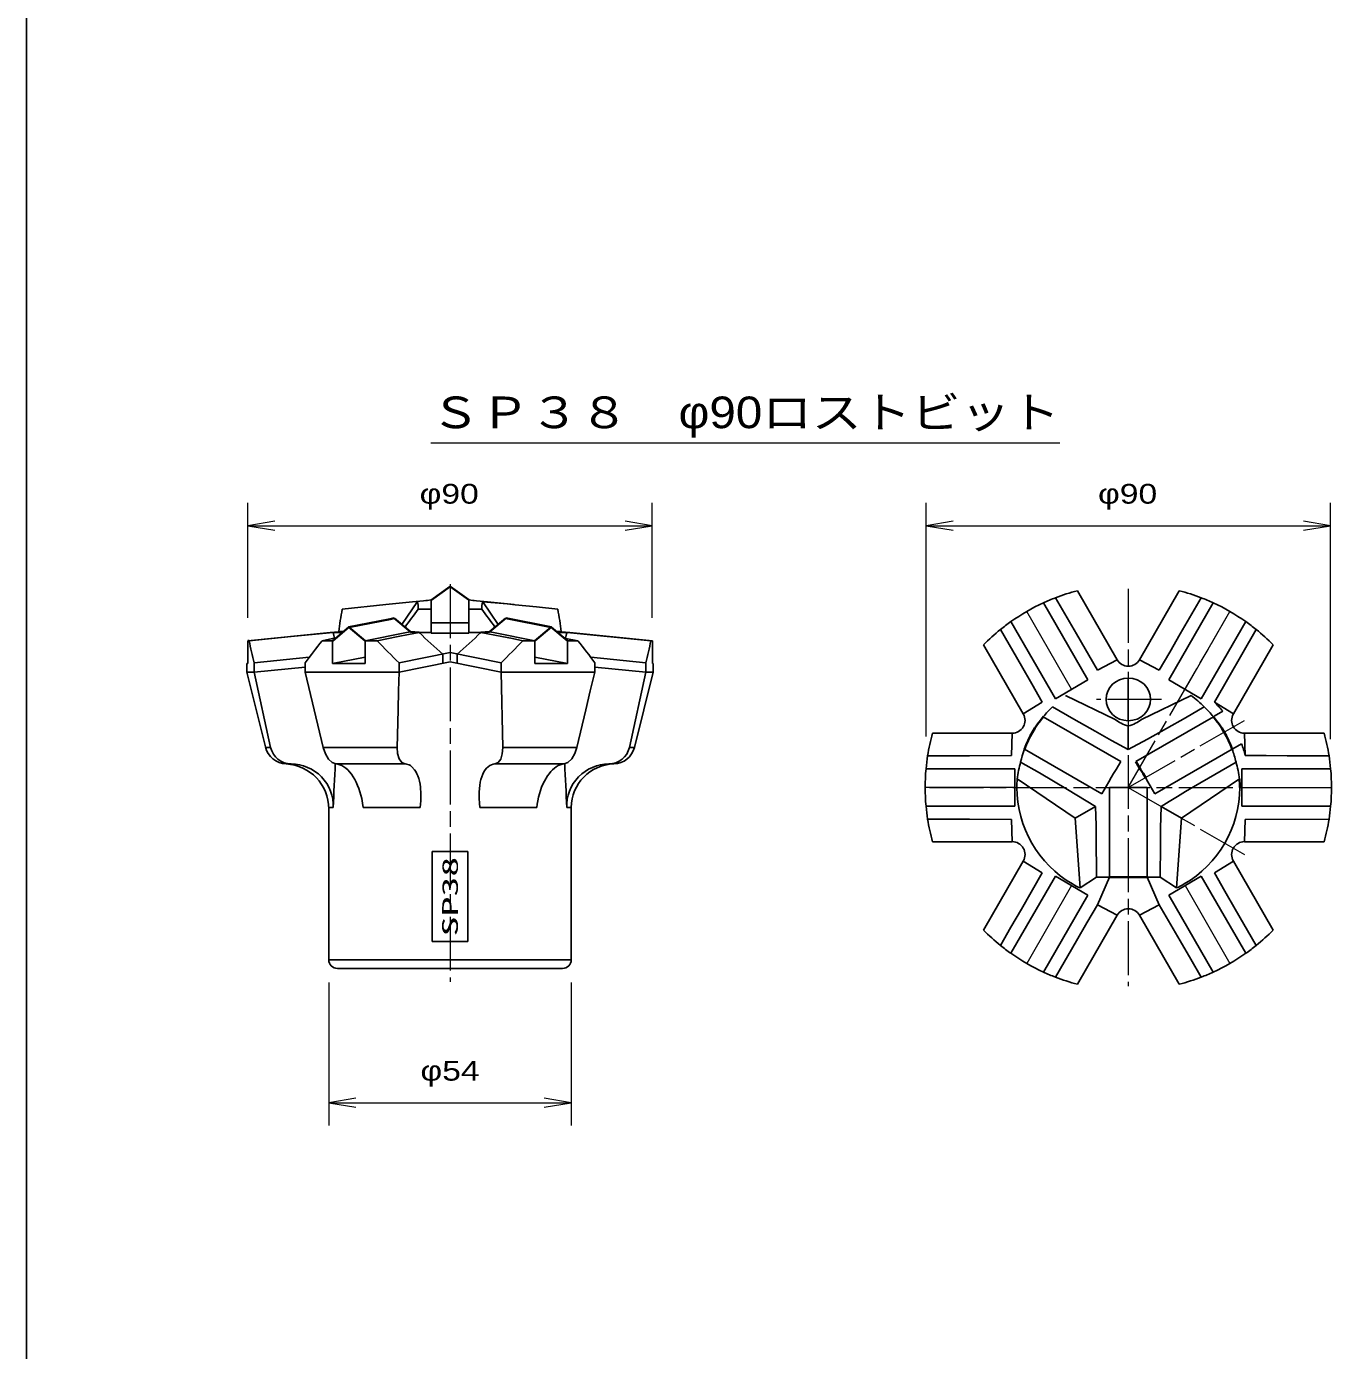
# Model space of a CAD drawing. Units: millimetres at full size, sheet at 1:1; details may follow other scales. Extents: x 0 to 1680, y -15 to 1188.
# Drawn here: x 40 to 330.5, y 294.7 to 589.4 of the extents above; entities that cross this region are included whole.
import ezdxf
from ezdxf.enums import TextEntityAlignment as Align

# ---------------------------------------------------------------- set-up
doc = ezdxf.new("R2010")
doc.units = ezdxf.units.MM
doc.linetypes.add('CHAIN', pattern=[18.5, 12, -1.5, 3.5, -1.5])
for name, color, linetype, lineweight in [('1外形線', 7, 'Continuous', 35), ('2細線', 3, 'Continuous', 20), ('4中心線', 1, 'CHAIN', 15), ('6寸法線', 4, 'Continuous', 13), ('7 枠・タイトル', 7, 'Continuous', 25)]:
    doc.layers.add(name, color=color, linetype=linetype, lineweight=lineweight)
doc.styles.add('txt', font='')
doc.styles.add('ＭＳ Ｐゴシック', font='')
doc.styles.get('txt').set_extended_font_data('txt')
doc.styles.get('ＭＳ Ｐゴシック').set_extended_font_data('MS PGothic')

# ---------------------------------------------------------------- blocks, each defined once
blk = doc.blocks.new('open_arrow')
at = {"color": 0, "linetype": 'Continuous', "lineweight": -2}
blk.add_lwpolyline([(7.5, 1.25), (0, 0), (7.5, -1.25)], dxfattribs=at)

msp = doc.modelspace()

# ---------------------------------------------------------------- linework, layer by layer
at = {"layer": '1外形線', "color": 1}
for p, q in [((130.102, 461.736), (134.288, 464.755)), ((134.288, 464.755), (138.468, 461.755)), ((121.874, 457.695), (125.497, 454.695)), ((143.065, 454.697), (146.688, 457.697)), ((146.688, 457.697), (156.805, 455.689)), ((108.168, 452.689), (111.765, 455.689)), ((111.765, 455.689), (115.388, 452.689)), ((153.183, 452.689), (156.805, 455.689)), ((156.805, 455.689), (160.428, 452.689))]:
    msp.add_line(p, q, dxfattribs=at)
at = {"layer": '1外形線', "lineweight": 25}
for p, q in [((273.937, 463.809), (282.804, 448.452)), ((296.64, 463.809), (287.774, 448.452)), ((110.313, 459.693), (119.994, 460.736)), ((125.918, 461.333), (119.994, 460.736)), ((127.048, 461.431), (123.527, 456.326)), ((128.417, 461.568), (125.919, 461.319)), ((130.102, 461.755), (129.239, 461.668)), ((130.102, 459.693), (130.102, 461.736)), ((139.332, 461.668), (138.468, 461.755)), ((138.468, 461.736), (138.468, 459.693)), ((142.651, 461.323), (140.153, 461.568)), ((141.595, 461.326), (145.04, 456.332)), ((148.571, 460.736), (142.652, 461.333)), ((266.392, 461.12), (276.295, 443.968)), ((294.283, 443.968), (304.186, 461.12)), ((127.206, 459.693), (130.102, 459.693)), ((130.102, 454.732), (130.102, 459.693)), ((138.468, 459.693), (138.468, 454.732)), ((138.468, 459.693), (141.364, 459.693)), ((269.05, 439.785), (259.147, 456.937)), ((311.431, 456.937), (301.528, 439.785)), ((110.355, 454.513), (108.241, 454.513)), ((109.48, 454.732), (109.48, 454.697)), ((110.617, 454.732), (109.48, 454.732)), ((130.102, 454.513), (127.411, 454.513)), ((130.102, 456.703), (138.468, 456.703)), ((130.102, 454.513), (130.102, 454.732)), ((130.102, 454.404), (130.102, 454.513)), ((130.285, 456.703), (138.285, 456.703)), ((138.468, 454.732), (138.468, 454.513)), ((138.468, 454.513), (138.468, 454.404)), ((141.16, 454.513), (138.468, 454.513)), ((159.019, 454.732), (157.961, 454.732)), ((160.329, 454.513), (158.225, 454.513)), ((160.329, 454.513), (178.964, 452.689)), ((304.458, 439.029), (313.742, 455.187)), ((89.246, 452.689), (89.246, 447.605)), ((105.832, 452.689), (108.143, 452.689)), ((108.143, 447.605), (108.143, 452.689)), ((115.388, 452.689), (115.388, 447.605)), ((115.388, 452.689), (118.059, 452.689)), ((150.512, 452.689), (153.183, 452.689)), ((153.183, 447.605), (153.183, 452.689)), ((162.738, 452.689), (159.704, 453.288)), ((160.428, 452.689), (160.428, 447.605)), ((160.428, 452.689), (162.738, 452.689)), ((179.325, 452.689), (178.964, 452.689)), ((179.325, 447.605), (179.325, 452.689)), ((253.045, 451.747), (261.911, 436.39)), ((317.533, 451.747), (308.667, 436.39)), ((90.69, 447.769), (102.963, 448.997)), ((108.145, 447.601), (115.389, 449.041)), ((122.934, 447.769), (134.285, 450.04)), ((122.934, 445.685), (134.285, 447.955)), ((132.657, 449.714), (132.657, 447.63)), ((145.637, 447.769), (134.285, 450.04)), ((145.637, 445.685), (134.285, 447.955)), ((135.914, 447.63), (135.914, 449.714)), ((160.428, 447.605), (153.183, 449.044)), ((165.607, 448.997), (177.881, 447.769)), ((278.414, 446.128), (282.804, 448.452)), ((292.164, 446.128), (287.774, 448.452)), ((89.246, 447.605), (89.052, 447.605)), ((89.052, 447.605), (89.052, 445.685)), ((89.052, 445.685), (90.69, 445.685)), ((89.052, 445.685), (93.2, 429.049)), ((90.69, 445.685), (90.69, 447.769)), ((90.69, 445.685), (102.041, 446.82)), ((94.342, 428.944), (90.69, 445.685)), ((102.041, 447.769), (102.041, 445.685)), ((102.041, 445.685), (106.079, 428.944)), ((102.041, 445.685), (122.934, 445.685)), ((115.388, 447.605), (108.143, 447.605)), ((122.934, 445.685), (122.934, 447.769)), ((145.637, 447.769), (145.637, 445.685)), ((145.637, 445.685), (146.022, 428.944)), ((145.637, 445.685), (166.529, 445.685)), ((160.428, 447.605), (153.183, 447.605)), ((166.529, 445.685), (166.529, 447.769)), ((166.529, 446.82), (177.881, 445.685)), ((177.881, 445.685), (174.228, 428.944)), ((175.345, 428.944), (179.519, 445.685)), ((177.881, 447.769), (177.881, 445.685)), ((179.519, 445.685), (177.881, 445.685)), ((179.519, 447.605), (179.325, 447.605)), ((179.519, 445.685), (179.519, 447.605)), ((276.295, 443.968), (269.05, 439.785)), ((285.289, 444.379), (285.289, 434.89)), ((301.528, 439.785), (294.283, 443.968)), ((271.289, 440.5), (282.341, 435.144)), ((288.237, 435.144), (299.289, 440.5)), ((266.119, 439.029), (261.911, 436.39)), ((304.372, 435.871), (306.293, 436.98)), ((304.458, 439.029), (308.667, 436.39)), ((266.206, 435.871), (266.358, 435.783)), ((266.358, 435.783), (283.604, 425.826)), ((285.245, 433.737), (285.289, 433.716)), ((285.289, 433.716), (285.333, 433.737)), ((285.289, 428.464), (285.289, 433.716)), ((286.974, 425.826), (304.22, 435.783)), ((304.22, 435.783), (304.372, 435.871)), ((241.693, 432.086), (259.426, 432.086)), ((259.245, 427.122), (259.426, 432.086)), ((328.884, 432.086), (311.152, 432.086)), ((311.333, 427.122), (311.152, 432.086)), ((94.342, 428.944), (93.226, 428.944)), ((122.549, 428.944), (106.079, 428.944)), ((162.492, 428.944), (146.022, 428.944)), ((175.345, 428.944), (174.228, 428.944)), ((262.175, 428.538), (262.023, 428.626)), ((279.421, 418.581), (262.175, 428.538)), ((308.403, 428.538), (291.157, 418.581)), ((308.555, 428.626), (308.403, 428.538)), ((310.476, 429.735), (308.555, 428.626)), ((98.918, 425.259), (98.051, 425.259)), ((124.301, 425.259), (108.902, 425.259)), ((159.668, 425.259), (144.269, 425.259)), ((170.753, 425.259), (169.652, 425.259)), ((240.249, 424.206), (260.055, 424.206)), ((260.055, 424.206), (260.055, 415.841)), ((273.431, 413.177), (260.555, 421.91)), ((310.023, 421.91), (297.147, 413.177)), ((310.522, 424.206), (330.329, 424.206)), ((310.522, 415.841), (310.522, 424.206)), ((281.106, 400.023), (281.106, 420.023)), ((281.106, 420.023), (289.472, 420.023)), ((289.472, 420.023), (289.472, 400.023)), ((108.297, 415.534), (107.291, 415.534)), ((127.612, 415.534), (114.97, 415.534)), ((153.601, 415.534), (140.958, 415.534)), ((161.279, 415.534), (160.274, 415.534)), ((161.279, 381.683), (161.279, 415.534)), ((260.055, 415.841), (240.249, 415.841)), ((277.979, 415.803), (273.431, 413.177)), ((292.599, 415.803), (297.147, 413.177)), ((330.329, 415.841), (310.522, 415.841)), ((107.291, 415.278), (107.291, 381.683)), ((259.245, 412.925), (259.426, 407.961)), ((274.556, 397.66), (273.431, 413.177)), ((297.147, 413.177), (296.022, 397.66)), ((311.333, 412.925), (311.152, 407.961)), ((311.333, 412.925), (329.968, 412.964)), ((241.693, 407.961), (259.426, 407.961)), ((311.152, 407.961), (328.884, 407.961)), ((130.283, 405.737), (138.288, 405.737)), ((130.288, 405.737), (130.288, 385.737)), ((138.288, 405.737), (138.288, 385.737)), ((253.045, 388.3), (261.911, 403.657)), ((266.119, 401.018), (261.911, 403.657)), ((304.458, 401.018), (308.667, 403.657)), ((317.533, 388.3), (308.667, 403.657)), ((259.147, 383.109), (269.05, 400.262)), ((269.05, 400.262), (276.295, 396.079)), ((274.556, 397.66), (278.195, 400.023)), ((278.195, 400.023), (292.383, 400.023)), ((281.106, 400.023), (278.414, 393.919)), ((289.472, 400.023), (292.164, 393.919)), ((296.022, 397.66), (292.383, 400.023)), ((294.283, 396.079), (301.528, 400.262)), ((301.528, 400.262), (311.431, 383.109)), ((276.295, 396.079), (266.392, 378.926)), ((304.186, 378.926), (294.283, 396.079)), ((278.414, 393.919), (282.804, 391.594)), ((292.164, 393.919), (287.774, 391.594)), ((273.937, 376.237), (282.804, 391.594)), ((296.64, 376.237), (287.774, 391.594)), ((130.283, 385.737), (138.288, 385.737)), ((107.291, 381.683), (161.279, 381.683)), ((109.237, 379.737), (159.334, 379.737))]:
    msp.add_line(p, q, dxfattribs=at)
at = {"layer": '1外形線'}
for p, q in [((125.505, 454.697), (127.411, 454.513)), ((141.16, 454.513), (143.065, 454.697)), ((89.606, 452.689), (89.246, 452.689)), ((281.106, 400.023), (289.472, 400.023))]:
    msp.add_line(p, q, dxfattribs=at)
at = {"layer": '1外形線', "lineweight": 25}
for points in [[(128.417, 461.568), (128.934, 461.635), (129.239, 461.666)], [(139.332, 461.666), (139.636, 461.635), (140.153, 461.568)], [(141.595, 461.326), (143.39, 461.207), (145.194, 461.058), (147.006, 460.891), (148.821, 460.711), (153.536, 460.214), (158.257, 459.693)], [(278.414, 446.128), (273.734, 454.185), (269.063, 462.246)], [(301.515, 462.246), (296.844, 454.185), (294.506, 450.155), (292.164, 446.128)], [(109.48, 454.697), (107.617, 454.513), (89.246, 452.689)], [(89.606, 452.689), (98.923, 453.606), (108.241, 454.513)], [(125.505, 454.697), (124.574, 454.513), (115.388, 452.689)], [(118.059, 452.689), (122.73, 453.606), (125.069, 454.061), (127.411, 454.513)], [(141.16, 454.513), (145.84, 453.606), (148.177, 453.148), (150.512, 452.689)], [(153.183, 452.689), (143.997, 454.513), (143.065, 454.697)], [(159.091, 454.697), (159.091, 454.723), (159.091, 454.73), (159.091, 454.732)], [(179.325, 452.689), (160.953, 454.513), (159.091, 454.697)], [(256.836, 455.187), (261.482, 447.111), (263.802, 443.071), (266.119, 439.029)], [(108.893, 453.294), (108.156, 453.148), (105.832, 452.689)], [(122.549, 428.944), (122.738, 437.313), (122.835, 441.499), (122.934, 445.685)], [(162.492, 428.944), (164.514, 437.313), (165.522, 441.499), (166.529, 445.685)], [(285.289, 428.464), (281.576, 430.476), (277.893, 432.538), (273.14, 435.237), (268.396, 437.951)], [(302.181, 437.951), (297.982, 435.548), (293.776, 433.155), (289.553, 430.782), (285.289, 428.464)], [(106.079, 428.944), (106.569, 427.494), (107.256, 426.319), (108.06, 425.551), (108.902, 425.259)], [(124.301, 425.259), (123.553, 425.569), (122.969, 426.398), (122.628, 427.622), (122.549, 428.944)], [(146.022, 428.944), (145.922, 427.494), (145.565, 426.319), (144.995, 425.551), (144.269, 425.259)], [(159.668, 425.259), (160.538, 425.569), (161.374, 426.398), (162.058, 427.622), (162.492, 428.944)], [(108.902, 425.259), (109.329, 425.205), (109.764, 425.084), (110.21, 424.893), (110.658, 424.63), (111.086, 424.313), (111.51, 423.93), (111.932, 423.476), (112.344, 422.958), (112.713, 422.419), (113.066, 421.829), (113.404, 421.18), (113.72, 420.483), (113.989, 419.799), (114.449, 418.337), (114.638, 417.563), (114.831, 416.558), (114.97, 415.534)], [(127.612, 415.534), (127.712, 416.306), (127.782, 417.08), (127.819, 417.862), (127.822, 418.636), (127.726, 420.079), (127.627, 420.768), (127.493, 421.431), (127.334, 422.025), (127.145, 422.581), (126.926, 423.096), (126.677, 423.567), (126.409, 423.977), (125.796, 424.642), (125.455, 424.89), (125.181, 425.038), (124.603, 425.223), (124.301, 425.259)], [(144.269, 425.259), (143.877, 425.205), (143.495, 425.084), (143.12, 424.893), (142.76, 424.63), (142.434, 424.313), (142.128, 423.93), (141.841, 423.476), (141.581, 422.958), (141.366, 422.419), (141.18, 421.829), (141.022, 421.18), (140.898, 420.483), (140.764, 419.082), (140.746, 418.337), (140.762, 417.563), (140.832, 416.558), (140.958, 415.534)], [(153.601, 415.534), (153.7, 416.306), (153.833, 417.08), (154.001, 417.862), (154.204, 418.636), (154.43, 419.367), (154.687, 420.079), (154.974, 420.768), (155.292, 421.431), (155.963, 422.581), (156.33, 423.096), (156.717, 423.567), (157.109, 423.977), (157.515, 424.337), (157.93, 424.642), (158.355, 424.89), (159.012, 425.15), (159.668, 425.259)], [(259.245, 427.122), (249.927, 427.097), (245.268, 427.089), (240.61, 427.082)], [(261.317, 425.689), (265.498, 423.254), (271.759, 419.577), (273.84, 418.337), (275.915, 417.082), (277.979, 415.803)], [(281.498, 422.212), (282.022, 423.117), (282.548, 424.021), (283.076, 424.924), (283.604, 425.826)], [(292.599, 415.803), (294.393, 416.917), (296.198, 418.013), (298.01, 419.096), (299.825, 420.171), (304.539, 422.938), (309.261, 425.689)], [(329.968, 427.082), (320.651, 427.097), (315.992, 427.108), (311.333, 427.122)], [(279.421, 418.581), (279.937, 419.489), (280.455, 420.396), (280.975, 421.304), (281.498, 422.212)], [(289.08, 422.212), (289.602, 421.306), (290.121, 420.399), (290.64, 419.49), (291.157, 418.581)], [(281.106, 420.04), (282.15, 420.034), (283.195, 420.028), (284.241, 420.025), (285.289, 420.023)], [(285.289, 420.023), (286.335, 420.025), (287.38, 420.028), (288.426, 420.034), (289.472, 420.04)], [(277.979, 415.803), (278.093, 411.581), (278.149, 407.361), (278.188, 401.895), (278.195, 400.023)], [(292.382, 400.023), (292.387, 401.269), (292.417, 406.108), (292.474, 410.952), (292.599, 415.803)], [(240.61, 412.964), (249.927, 412.95), (259.245, 412.925)], [(266.119, 401.018), (261.482, 392.936), (259.16, 388.897), (256.836, 384.86)], [(313.742, 384.86), (309.096, 392.936), (306.776, 396.976), (304.458, 401.018)], [(269.063, 377.801), (273.734, 385.862), (276.072, 389.891), (278.414, 393.919)], [(292.164, 393.919), (296.844, 385.862), (299.18, 381.832), (301.515, 377.801)]]:
    msp.add_lwpolyline(points, dxfattribs=at)
at = {"layer": '1外形線', "color": 1}
msp.add_lwpolyline([(111.742, 455.684), (120.927, 457.51), (121.858, 457.694)], dxfattribs=at)
at = {"layer": '1外形線'}
msp.add_lwpolyline([(286.974, 425.826), (287.502, 424.925), (288.029, 424.023), (288.555, 423.119), (289.08, 422.212)], dxfattribs=at)
at = {"layer": '1外形線', "lineweight": 25}
for centre, radius, start, end in [((285.289, 420.023), 45.233, 104.53399, 111.02185), ((285.289, 420.023), 45.233, 68.97815, 75.46601), ((118.926, 459.818), 8.281, 359.13713, 11.23693), ((145.715, 459.912), 4.356, 161.05137, 182.87733), ((285.289, 420.023), 45.233, 114.6941, 125.3059), ((285.289, 420.023), 45.233, 114.6941, 125.3059), ((285.289, 420.023), 45.233, 111.02185, 114.6941), ((285.289, 420.023), 45.233, 65.3059, 68.97815), ((285.289, 420.023), 45.233, 54.6941, 65.3059), ((285.289, 420.023), 45.233, 54.6941, 65.3059), ((285.289, 420.023), 45.233, 125.3059, 128.97815), ((285.289, 420.023), 45.233, 51.02185, 54.6941), ((285.289, 420.023), 45.233, 128.97815, 135.46601), ((285.289, 420.023), 45.233, 44.53399, 51.02185), ((285.289, 449.887), 2.87, 210, 330), ((259.426, 434.955), 2.87, 270, 30), ((285.289, 420.023), 24.632, 133.29786, 140.22303), ((285.289, 420.023), 24.632, 39.77697, 46.70214), ((285.289, 420.023), 26.994, 38.91418, 44.75415), ((311.152, 434.955), 2.87, 150, 270), ((285.289, 420.023), 24.632, 140.22303, 166.70214), ((285.289, 420.023), 45.233, 164.53399, 171.02185), ((285.289, 420.023), 45.233, 8.97815, 15.46601), ((98.051, 430.259), 5, 194, 267.09581), ((98.97, 430.007), 4.749, 192.93564, 269.37132), ((169.606, 430), 4.742, 270.55928, 347.13375), ((170.625, 430.121), 4.864, 271.49871, 346), ((285.289, 420.023), 24.632, 13.29786, 20.22303), ((285.289, 420.023), 26.994, 15.24585, 21.08582), ((97.291, 415.278), 10, 0, 87.09581), ((98.893, 415.85), 9.409, 358.08075, 89.84481), ((169.672, 415.855), 9.403, 90.11957, 181.95488), ((171.007, 415.534), 9.728, 91.49871, 180), ((285.289, 420.023), 45.233, 171.02185, 174.6941), ((285.289, 420.023), 45.233, 5.3059, 8.97815), ((285.289, 420.023), 45.233, 174.6941, 185.3059), ((285.289, 420.023), 45.233, 174.6941, 185.3059), ((285.289, 420.023), 24.805, 175.63889, 180), ((285.289, 420.023), 45.233, 354.6941, 5.3059), ((285.289, 420.023), 45.233, 354.6941, 5.3059), ((285.289, 420.023), 24.805, 180, 240), ((285.289, 420.023), 24.805, 300, 0), ((285.289, 420.023), 45.233, 185.3059, 188.97815), ((285.289, 420.023), 45.233, 351.02185, 354.6941), ((285.289, 420.023), 45.233, 188.97815, 195.46601), ((285.289, 420.023), 45.233, 344.53399, 351.02185), ((259.426, 405.092), 2.87, 330, 90), ((311.152, 405.092), 2.87, 90, 210), ((285.289, 420.023), 24.805, 240, 244.36111), ((285.289, 420.023), 24.805, 295.63889, 300), ((285.289, 390.16), 2.87, 30, 150), ((285.289, 420.023), 45.233, 224.53399, 231.02185), ((285.289, 420.023), 45.233, 308.97815, 315.46601), ((285.289, 420.023), 45.233, 231.02185, 234.6941), ((285.289, 420.023), 45.233, 305.3059, 308.97815), ((109.237, 381.683), 1.946, 180, 270), ((159.334, 381.683), 1.946, 270, 0), ((285.289, 420.023), 45.233, 234.6941, 245.3059), ((285.289, 420.023), 45.233, 234.6941, 245.3059), ((285.289, 420.023), 45.233, 294.6941, 305.3059), ((285.289, 420.023), 45.233, 294.6941, 305.3059), ((285.289, 420.023), 45.233, 245.3059, 248.97815), ((285.289, 420.023), 45.233, 248.97815, 255.46601), ((285.289, 420.023), 45.233, 284.53399, 291.02185), ((285.289, 420.023), 45.233, 291.02185, 294.6941)]:
    msp.add_arc(centre, radius, start, end, dxfattribs=at)
at = {"layer": '1外形線'}
for radius, start, end in [(24.632, 140.22303, 159.77697), (24.632, 20.22303, 39.77697), (24.805, 0, 4.36111)]:
    msp.add_arc((285.289, 420.023), radius, start, end, dxfattribs=at)
at = {"layer": '1外形線', "lineweight": 25}
for centre, major_axis, ratio, start_param, end_param in [((133.622, 470.275), (18.407, 32.665), 0.482965, 2.1544191, 2.3135218), ((133.106, 470.275), (24.235, 33.843), 0.034225, 4.2920699, 4.4189912), ((135.464, 470.275), (-24.235, 33.843), 0.034225, 1.8641941, 1.9909471), ((134.949, 470.275), (-18.407, 32.665), 0.482965, 3.9696635, 4.1287662), ((134.285, 464.251), (19.088, 21.092), 0.904988, 2.6222848, 2.6731347), ((134.285, 464.251), (-25.666, 25.981), 0.321839, 1.6282308, 1.8253781), ((134.285, 457.093), (26.994, 0), 0.100855, 4.5568071, 4.8679708), ((134.285, 464.251), (25.666, 25.981), 0.321839, 4.4578072, 4.6549545), ((134.285, 464.251), (-19.088, 21.092), 0.904988, 3.6103534, 3.6609005), ((134.285, 464.251), (31.985, 35.343), 0.904988, 2.5128928, 2.6261273), ((134.285, 464.251), (44.197, 44.68), 0.215443, 2.0366456, 2.1498801), ((134.285, 464.251), (-43.009, 43.536), 0.321839, 1.5188388, 1.6320733), ((134.285, 464.251), (43.009, 43.536), 0.321839, 4.651112, 4.7643465), ((134.285, 464.251), (-44.197, 44.68), 0.215443, 4.1333052, 4.2465397), ((134.285, 464.251), (-31.985, 35.343), 0.904988, 3.657058, 3.7702925), ((284.773, 421.087), (-10.581, 21.834), 0.998812, 5.0302897, 5.1893924), ((285.289, 436.774), (4.735, -1.975), 0.563555, 4.2920815, 4.9342392), ((285.289, 440.615), (0, 6.878), 0.707107, 3.1325462, 3.1506391), ((285.289, 436.774), (4.735, 1.975), 0.563555, 4.4905387, 5.1326965), ((134.285, 369.229), (0.412, 180.879), 0.149222, 1.255786, 1.3122488), ((134.285, 369.229), (-0.412, 180.879), 0.149222, 4.9709365, 5.027321), ((284.625, 419.045), (13.618, 20.08), 0.998812, 1.8886971, 2.0477998), ((285.952, 419.045), (-13.618, 20.08), 0.998812, 4.2353855, 4.3944882)]:
    msp.add_ellipse(centre, major_axis=major_axis, ratio=ratio, start_param=start_param, end_param=end_param, dxfattribs=at)
msp.add_ellipse((285.289, 439.634), major_axis=(-4.962, 0), ratio=0.956227, dxfattribs=at)
at = {"layer": '2細線'}
for p, q in [((272.672, 441.876), (262.672, 459.197)), ((297.906, 441.876), (307.906, 459.197)), ((260.055, 420.023), (240.055, 420.023)), ((310.522, 420.023), (330.522, 420.023)), ((272.672, 398.171), (262.672, 380.85)), ((297.906, 398.171), (307.906, 380.85))]:
    msp.add_line(p, q, dxfattribs=at)
at = {"layer": '4中心線'}
for p, q in [((134.288, 465.252), (134.288, 376.796)), ((285.289, 464.251), (285.289, 375.796)), ((285.289, 420.023), (307.906, 459.197)), ((292.662, 439.634), (278.239, 439.634)), ((285.289, 420.023), (311.152, 434.955)), ((241.061, 420.023), (329.517, 420.023)), ((285.289, 420.023), (311.152, 405.092))]:
    msp.add_line(p, q, dxfattribs=at)
at = {"layer": '6寸法線'}
for p, q in [((129.991, 496.75), (270.009, 496.75)), ((89.288, 457.773), (89.288, 483.368)), ((179.288, 457.773), (179.288, 483.368)), ((240.308, 431.364), (240.308, 483.368)), ((330.308, 430.772), (330.308, 483.368)), ((89.288, 478.288), (179.288, 478.288)), ((240.308, 478.288), (330.308, 478.288)), ((107.291, 376.603), (107.291, 344.788)), ((161.279, 376.603), (161.279, 344.788)), ((107.291, 349.868), (161.279, 349.868))]:
    msp.add_line(p, q, dxfattribs=at)
at = {"layer": '7 枠・タイトル'}
msp.add_line((40, 1148), (40, 40), dxfattribs=at)

# ---------------------------------------------------------------- block references
at = {"layer": '6寸法線', "xscale": 0.8, "yscale": 0.8}
for p in [(89.288, 478.288), (240.308, 478.288), (107.291, 349.868)]:
    msp.add_blockref('open_arrow', p, dxfattribs=at)
at = {"layer": '6寸法線', "xscale": 0.8, "yscale": 0.8, "rotation": 180}
for p in [(179.288, 478.288), (330.308, 478.288), (161.279, 349.868)]:
    msp.add_blockref('open_arrow', p, dxfattribs=at)

# ---------------------------------------------------------------- texts
at = {"layer": '1外形線', "style": 'txt', "width": 1.85}
msp.add_text('SP38', height=3.519, rotation=90, dxfattribs=at).set_placement((134.283, 395.737), align=Align.MIDDLE_CENTER)
at = {"layer": '6寸法線', "style": 'ＭＳ Ｐゴシック'}
for s, height, width, p in [('ＳＰ３８\u3000φ90ロストビット', 7.038, 1.15, (200, 503.513)), ('φ90', 4.399, 1.3, (134.105, 485.392)), ('φ90', 4.399, 1.3, (285.125, 485.392)), ('φ54', 4.399, 1.3, (134.285, 356.972))]:
    msp.add_text(s, height=height, dxfattribs=dict(at, width=width)).set_placement(p, align=Align.MIDDLE_CENTER)

doc.saveas('drawing.dxf')
